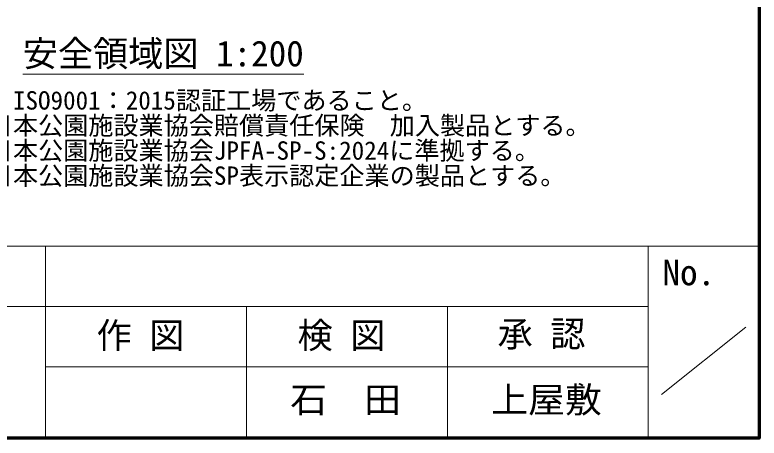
# Model space of a CAD drawing. Units: millimetres at full size, sheet at 1:60, with parts at other scales. Extents: x 900 to 24300, y 900 to 16920.
# Drawn here: x 19854 to 24300, y 900 to 3431 of the extents above; entities that cross this region are included whole.
import ezdxf
from ezdxf.enums import TextEntityAlignment as Align

# ---------------------------------------------------------------- set-up
doc = ezdxf.new("R2010")
doc.units = ezdxf.units.MM
doc.header["$LTSCALE"] = 60
doc.layers.add('D-BGD-TXT', color=7, linetype='Continuous')
doc.layers.add('D-DOC', color=7, linetype='Continuous')
for name, color, linetype, lineweight in [('D-STR-TXT', 7, 'Continuous', 13), ('D-TTL', 7, 'Continuous', 70), ('D-TTL-FRAM', 7, 'Continuous', 13), ('D-TTL-TXT', 7, 'Continuous', 13)]:
    doc.layers.add(name, color=color, linetype=linetype, lineweight=lineweight)
doc.styles.add('ＭＳ ゴシック', font='')
doc.styles.get('ＭＳ ゴシック').set_extended_font_data('MS Gothic')

msp = doc.modelspace()

# ---------------------------------------------------------------- linework, layer by layer
at = {"layer": 'D-STR-TXT'}
msp.add_line((19900.88, 3076.86), (21580.88, 3076.86), dxfattribs=at)
at = {"layer": 'D-TTL'}
msp.add_lwpolyline([(900, 900), (900, 16920), (24300, 16920), (24300, 900)], close=True, dxfattribs=at)
at = {"layer": 'D-TTL-FRAM'}
for p, q in [((900, 2047.32), (24300, 2047.32)), ((20037.67, 2047.32), (20037.67, 900)), ((23637.67, 2047.32), (23637.67, 900)), ((20037.67, 1687.32), (19137.67, 1687.32)), ((20037.67, 1687.32), (23637.67, 1687.32)), ((21237.67, 900), (21237.67, 1687.32)), ((22437.67, 1687.32), (22437.67, 900)), ((23715.98, 1160.82), (24219.98, 1564.02)), ((23637.67, 1327.32), (20037.67, 1327.32))]:
    msp.add_line(p, q, dxfattribs=at)

# ---------------------------------------------------------------- texts
at = {"layer": 'D-BGD-TXT', "style": 'ＭＳ ゴシック', "width": 1.05}
for s, p in [('石\u3000田', (21498.88, 1006.36)), ('上屋敷', (22698.88, 1006.36))]:
    msp.add_text(s, height=154, dxfattribs=at).set_placement(p, align=Align.BOTTOM_LEFT)
at = {"layer": 'D-DOC', "style": 'ＭＳ ゴシック'}
for s, p in [('※本製品製作工場は、ISO9001：2015認証工場であること。', (18342.1, 2831.77)), ('※本製品は（一社）日本公園施設業協会賠償責任保険\u3000加入製品とする。\u3000', (18342.1, 2681.77)), ('※本製品は（一社）日本公園施設業協会JPFA-SP-S:2024に準拠する。', (18342.1, 2531.77)), ('※本製品は（一社）日本公園施設業協会SP表示認定企業の製品とする。', (18342.1, 2381.77))]:
    msp.add_text(s, height=110, dxfattribs=at).set_placement(p, align=Align.BOTTOM_LEFT)
at = {"layer": 'D-STR-TXT', "style": 'ＭＳ ゴシック'}
msp.add_text('安全領域図 1:200', height=154, dxfattribs=at).set_placement((19900.88, 3076.86), align=Align.BOTTOM_LEFT)
at = {"layer": 'D-TTL-TXT', "style": 'ＭＳ ゴシック'}
for s, p in [('No.', (23722.91, 1767.93)), ('作 図', (20341.85, 1391.34)), ('検 図', (21542.71, 1391.34)), ('承 認', (22737.4, 1400.34))]:
    msp.add_text(s, height=154, dxfattribs=at).set_placement(p, align=Align.BOTTOM_LEFT)

doc.saveas('drawing.dxf')
